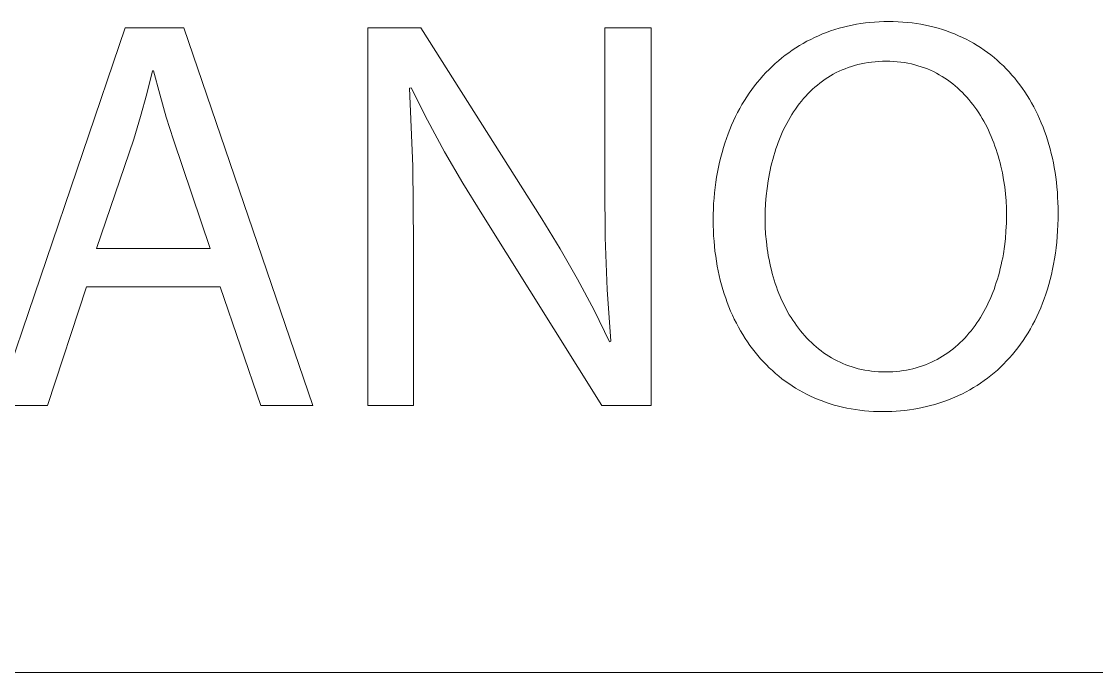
# Model space of a CAD drawing. Header units: millimetres. Extents: x 0 to 5466, y 0 to 3819.
# Drawn here: x 4196.7 to 4301.7, y 0 to 63.5 of the extents above; entities that cross this region are included whole.
import ezdxf

# ---------------------------------------------------------------- set-up
doc = ezdxf.new("R2010")
doc.units = ezdxf.units.MM
doc.header["$MEASUREMENT"] = 0
doc.layers.add('Domyślny', color=7, linetype='Continuous', true_color=0x000000)

msp = doc.modelspace()

# ---------------------------------------------------------------- linework, layer by layer
at = {"layer": 'Domyślny', "color": 18, "lineweight": 15, "true_color": 0x000000}
for p, q in [((4276.95, 62.98), (4277.37, 63.09)), ((4277.37, 63.09), (4277.8, 63.18)), ((4277.8, 63.18), (4278.23, 63.26)), ((4278.23, 63.26), (4278.66, 63.33)), ((4278.66, 63.33), (4279.1, 63.39)), ((4279.1, 63.39), (4279.55, 63.44)), ((4279.55, 63.44), (4279.99, 63.48)), ((4279.99, 63.48), (4280.45, 63.51)), ((4280.45, 63.51), (4280.9, 63.53)), ((4280.9, 63.53), (4281.36, 63.53)), ((4281.36, 63.53), (4281.83, 63.53)), ((4281.83, 63.53), (4282.3, 63.51)), ((4282.3, 63.51), (4282.75, 63.48)), ((4282.75, 63.48), (4283.21, 63.44)), ((4283.21, 63.44), (4283.66, 63.39)), ((4283.66, 63.39), (4284.1, 63.33)), ((4284.1, 63.33), (4284.53, 63.26)), ((4284.53, 63.26), (4284.96, 63.18)), ((4284.96, 63.18), (4285.39, 63.09)), ((4285.39, 63.09), (4285.81, 62.98)), ((4194.26, 26.05), (4206.82, 62.93)), ((4206.82, 62.93), (4212.54, 62.93)), ((4212.54, 62.93), (4225.13, 26.05)), ((4230.5, 26.06), (4230.5, 62.91)), ((4230.5, 62.91), (4235.68, 62.91)), ((4235.68, 62.91), (4247.49, 44.26)), ((4253.66, 47.5), (4253.66, 62.91)), ((4253.66, 62.91), (4258.18, 62.91)), ((4258.18, 62.91), (4258.18, 26.06)), ((4273.76, 61.79), (4274.14, 61.98)), ((4274.14, 61.98), (4274.53, 62.15)), ((4274.53, 62.15), (4274.92, 62.32)), ((4274.92, 62.32), (4275.31, 62.47)), ((4275.31, 62.47), (4275.71, 62.61)), ((4275.71, 62.61), (4276.12, 62.75)), ((4276.12, 62.75), (4276.53, 62.87)), ((4276.53, 62.87), (4276.95, 62.98)), ((4285.81, 62.98), (4286.22, 62.87)), ((4286.22, 62.87), (4286.63, 62.75)), ((4286.63, 62.75), (4287.03, 62.61)), ((4287.03, 62.61), (4287.43, 62.47)), ((4287.43, 62.47), (4287.81, 62.32)), ((4287.81, 62.32), (4288.2, 62.15)), ((4288.2, 62.15), (4288.57, 61.98)), ((4288.57, 61.98), (4288.94, 61.8)), ((4271.95, 60.73), (4272.3, 60.96)), ((4272.3, 60.96), (4272.66, 61.18)), ((4272.66, 61.18), (4273.02, 61.4)), ((4273.02, 61.4), (4273.39, 61.6)), ((4273.39, 61.6), (4273.76, 61.79)), ((4288.94, 61.8), (4289.31, 61.61)), ((4289.31, 61.61), (4289.66, 61.41)), ((4289.66, 61.41), (4290.02, 61.2)), ((4290.02, 61.2), (4290.36, 60.98)), ((4290.36, 60.98), (4290.7, 60.75)), ((4270.62, 59.71), (4270.94, 59.98)), ((4270.94, 59.98), (4271.27, 60.24)), ((4271.27, 60.24), (4271.61, 60.49)), ((4271.61, 60.49), (4271.95, 60.73)), ((4290.7, 60.75), (4291.03, 60.51)), ((4291.03, 60.51), (4291.35, 60.27)), ((4291.35, 60.27), (4291.67, 60.01)), ((4291.67, 60.01), (4291.98, 59.75)), ((4269.39, 58.55), (4269.69, 58.85)), ((4269.69, 58.85), (4269.99, 59.15)), ((4269.99, 59.15), (4270.3, 59.43)), ((4270.3, 59.43), (4270.62, 59.71)), ((4276.82, 58.81), (4276.53, 58.68)), ((4277.12, 58.93), (4276.82, 58.81)), ((4277.42, 59.04), (4277.12, 58.93)), ((4277.73, 59.15), (4277.42, 59.04)), ((4278.04, 59.24), (4277.73, 59.15)), ((4278.36, 59.33), (4278.04, 59.24)), ((4278.69, 59.4), (4278.36, 59.33)), ((4279.02, 59.47), (4278.69, 59.4)), ((4279.36, 59.52), (4279.02, 59.47)), ((4279.7, 59.57), (4279.36, 59.52)), ((4280.05, 59.61), (4279.7, 59.57)), ((4280.4, 59.63), (4280.05, 59.61)), ((4280.76, 59.65), (4280.4, 59.63)), ((4281.13, 59.66), (4280.76, 59.65)), ((4281.5, 59.65), (4281.13, 59.66)), ((4281.86, 59.63), (4281.5, 59.65)), ((4282.22, 59.61), (4281.86, 59.63)), ((4282.57, 59.57), (4282.22, 59.61)), ((4282.91, 59.52), (4282.57, 59.57)), ((4283.25, 59.46), (4282.91, 59.52)), ((4283.59, 59.39), (4283.25, 59.46)), ((4283.92, 59.31), (4283.59, 59.39)), ((4284.24, 59.22), (4283.92, 59.31)), ((4284.55, 59.12), (4284.24, 59.22)), ((4284.86, 59.02), (4284.55, 59.12)), ((4285.17, 58.9), (4284.86, 59.02)), ((4285.46, 58.77), (4285.17, 58.9)), ((4291.98, 59.75), (4292.28, 59.48)), ((4292.28, 59.48), (4292.58, 59.2)), ((4292.58, 59.2), (4292.86, 58.91)), ((4292.86, 58.91), (4293.14, 58.61)), ((4209.48, 58.71), (4208.92, 56.47)), ((4209.59, 58.71), (4209.48, 58.71)), ((4210.18, 56.45), (4209.59, 58.71)), ((4268.54, 57.58), (4268.82, 57.91)), ((4268.82, 57.91), (4269.1, 58.24)), ((4269.1, 58.24), (4269.39, 58.55)), ((4275.16, 57.9), (4274.9, 57.72)), ((4275.42, 58.07), (4275.16, 57.9)), ((4275.69, 58.23), (4275.42, 58.07)), ((4275.96, 58.39), (4275.69, 58.23)), ((4276.24, 58.54), (4275.96, 58.39)), ((4276.53, 58.68), (4276.24, 58.54)), ((4285.75, 58.64), (4285.46, 58.77)), ((4286.04, 58.49), (4285.75, 58.64)), ((4286.32, 58.34), (4286.04, 58.49)), ((4286.59, 58.18), (4286.32, 58.34)), ((4286.86, 58.01), (4286.59, 58.18)), ((4287.12, 57.83), (4286.86, 58.01)), ((4287.38, 57.65), (4287.12, 57.83)), ((4293.14, 58.61), (4293.42, 58.3)), ((4293.42, 58.3), (4293.69, 57.99)), ((4293.69, 57.99), (4293.94, 57.67)), ((4234.75, 57.07), (4234.59, 57.02)), ((4234.59, 57.02), (4234.9, 49.41)), ((4236.33, 53.91), (4234.75, 57.07)), ((4267.76, 56.55), (4268.02, 56.9)), ((4268.02, 56.9), (4268.28, 57.25)), ((4268.28, 57.25), (4268.54, 57.58)), ((4273.71, 56.7), (4273.48, 56.48)), ((4273.93, 56.92), (4273.71, 56.7)), ((4274.17, 57.13), (4273.93, 56.92)), ((4274.41, 57.33), (4274.17, 57.13)), ((4274.65, 57.53), (4274.41, 57.33)), ((4274.9, 57.72), (4274.65, 57.53)), ((4287.63, 57.46), (4287.38, 57.65)), ((4287.87, 57.26), (4287.63, 57.46)), ((4288.11, 57.05), (4287.87, 57.26)), ((4288.34, 56.84), (4288.11, 57.05)), ((4288.57, 56.62), (4288.34, 56.84)), ((4293.94, 57.67), (4294.2, 57.34)), ((4294.2, 57.34), (4294.44, 57)), ((4294.44, 57), (4294.68, 56.66)), ((4208.92, 56.47), (4208.31, 54.25)), ((4210.82, 54.2), (4210.18, 56.45)), ((4267.05, 55.43), (4267.28, 55.81)), ((4267.28, 55.81), (4267.52, 56.18)), ((4267.52, 56.18), (4267.76, 56.55)), ((4272.85, 55.76), (4272.65, 55.51)), ((4273.06, 56.01), (4272.85, 55.76)), ((4273.27, 56.25), (4273.06, 56.01)), ((4273.48, 56.48), (4273.27, 56.25)), ((4288.79, 56.39), (4288.57, 56.62)), ((4289, 56.16), (4288.79, 56.39)), ((4289.21, 55.92), (4289, 56.16)), ((4289.41, 55.67), (4289.21, 55.92)), ((4289.61, 55.42), (4289.41, 55.67)), ((4294.68, 56.66), (4294.9, 56.31)), ((4294.9, 56.31), (4295.13, 55.95)), ((4295.13, 55.95), (4295.34, 55.58)), ((4266.42, 54.25), (4266.62, 54.65)), ((4266.62, 54.65), (4266.83, 55.05)), ((4266.83, 55.05), (4267.05, 55.43)), ((4272.09, 54.72), (4271.91, 54.45)), ((4272.27, 54.99), (4272.09, 54.72)), ((4272.46, 55.26), (4272.27, 54.99)), ((4272.65, 55.51), (4272.46, 55.26)), ((4289.8, 55.16), (4289.61, 55.42)), ((4289.99, 54.9), (4289.8, 55.16)), ((4290.17, 54.63), (4289.99, 54.9)), ((4290.34, 54.36), (4290.17, 54.63)), ((4295.34, 55.58), (4295.54, 55.21)), ((4295.54, 55.21), (4295.74, 54.83)), ((4295.74, 54.83), (4295.93, 54.44)), ((4208.31, 54.25), (4207.64, 52.04)), ((4211.52, 51.97), (4210.82, 54.2)), ((4238.01, 50.8), (4236.33, 53.91)), ((4266.03, 53.42), (4266.22, 53.84)), ((4266.22, 53.84), (4266.42, 54.25)), ((4271.42, 53.59), (4271.27, 53.3)), ((4271.58, 53.88), (4271.42, 53.59)), ((4271.74, 54.17), (4271.58, 53.88)), ((4271.91, 54.45), (4271.74, 54.17)), ((4290.51, 54.08), (4290.34, 54.36)), ((4290.67, 53.79), (4290.51, 54.08)), ((4290.83, 53.5), (4290.67, 53.79)), ((4295.93, 54.44), (4296.11, 54.04)), ((4296.11, 54.04), (4296.28, 53.64)), ((4296.28, 53.64), (4296.45, 53.23)), ((4265.53, 52.12), (4265.69, 52.56)), ((4265.69, 52.56), (4265.86, 52.99)), ((4265.86, 52.99), (4266.03, 53.42)), ((4270.98, 52.69), (4270.84, 52.38)), ((4271.12, 53), (4270.98, 52.69)), ((4271.27, 53.3), (4271.12, 53)), ((4290.98, 53.21), (4290.83, 53.5)), ((4291.12, 52.92), (4290.98, 53.21)), ((4291.26, 52.61), (4291.12, 52.92)), ((4291.39, 52.31), (4291.26, 52.61)), ((4296.45, 53.23), (4296.61, 52.82)), ((4296.61, 52.82), (4296.75, 52.4)), ((4207.64, 52.04), (4204.02, 41.38)), ((4215.12, 41.38), (4211.52, 51.97)), ((4265.23, 51.22), (4265.37, 51.67)), ((4265.37, 51.67), (4265.53, 52.12)), ((4270.59, 51.74), (4270.47, 51.42)), ((4270.71, 52.06), (4270.59, 51.74)), ((4270.84, 52.38), (4270.71, 52.06)), ((4291.52, 52), (4291.39, 52.31)), ((4291.64, 51.69), (4291.52, 52)), ((4291.76, 51.37), (4291.64, 51.69)), ((4296.75, 52.4), (4296.89, 51.97)), ((4296.89, 51.97), (4297.02, 51.54)), ((4297.02, 51.54), (4297.15, 51.1)), ((4239.79, 47.75), (4238.01, 50.8)), ((4264.97, 50.29), (4265.1, 50.76)), ((4265.1, 50.76), (4265.23, 51.22)), ((4270.15, 50.42), (4270.05, 50.08)), ((4270.25, 50.76), (4270.15, 50.42)), ((4270.36, 51.09), (4270.25, 50.76)), ((4270.47, 51.42), (4270.36, 51.09)), ((4291.87, 51.05), (4291.76, 51.37)), ((4291.97, 50.73), (4291.87, 51.05)), ((4292.07, 50.41), (4291.97, 50.73)), ((4292.17, 50.08), (4292.07, 50.41)), ((4297.15, 51.1), (4297.26, 50.65)), ((4297.26, 50.65), (4297.36, 50.2)), ((4234.9, 49.41), (4234.97, 41.8)), ((4264.75, 49.33), (4264.86, 49.81)), ((4264.86, 49.81), (4264.97, 50.29)), ((4269.88, 49.39), (4269.8, 49.04)), ((4269.97, 49.74), (4269.88, 49.39)), ((4270.05, 50.08), (4269.97, 49.74)), ((4292.25, 49.75), (4292.17, 50.08)), ((4292.33, 49.42), (4292.25, 49.75)), ((4292.48, 48.75), (4292.33, 49.42)), ((4297.36, 50.2), (4297.46, 49.74)), ((4297.46, 49.74), (4297.55, 49.28)), ((4264.49, 47.84), (4264.57, 48.35)), ((4264.57, 48.35), (4264.65, 48.84)), ((4264.65, 48.84), (4264.75, 49.33)), ((4269.73, 48.69), (4269.6, 47.97)), ((4269.8, 49.04), (4269.73, 48.69)), ((4292.6, 48.07), (4292.48, 48.75)), ((4297.55, 49.28), (4297.63, 48.81)), ((4297.63, 48.81), (4297.7, 48.33)), ((4297.7, 48.33), (4297.76, 47.85)), ((4241.65, 44.75), (4239.79, 47.75)), ((4253.69, 42.44), (4253.66, 47.5)), ((4264.37, 46.82), (4264.42, 47.34)), ((4264.42, 47.34), (4264.49, 47.84)), ((4269.6, 47.97), (4269.5, 47.24)), ((4292.71, 47.39), (4292.6, 48.07)), ((4292.78, 46.71), (4292.71, 47.39)), ((4297.76, 47.85), (4297.81, 47.36)), ((4297.81, 47.36), (4297.85, 46.87)), ((4264.28, 45.77), (4264.32, 46.3)), ((4264.32, 46.3), (4264.37, 46.82)), ((4269.42, 46.51), (4269.36, 45.77)), ((4269.5, 47.24), (4269.42, 46.51)), ((4292.84, 46.02), (4292.78, 46.71)), ((4297.85, 46.87), (4297.88, 46.38)), ((4297.88, 46.38), (4297.91, 45.88)), ((4264.24, 44.69), (4264.26, 45.24)), ((4264.26, 45.24), (4264.28, 45.77)), ((4269.36, 45.77), (4269.33, 45.01)), ((4292.87, 45.33), (4292.84, 46.02)), ((4292.88, 44.64), (4292.87, 45.33)), ((4297.91, 45.88), (4297.92, 45.37)), ((4297.92, 45.37), (4297.93, 44.86)), ((4253.35, 26.06), (4241.65, 44.75)), ((4247.49, 44.26), (4249.3, 41.35)), ((4264.24, 44.15), (4264.24, 44.69)), ((4264.24, 43.63), (4264.24, 44.15)), ((4269.33, 45.01), (4269.31, 44.26)), ((4269.31, 44.26), (4269.33, 43.52)), ((4292.87, 43.86), (4292.88, 44.64)), ((4297.92, 44.27), (4297.9, 43.69)), ((4297.93, 44.86), (4297.92, 44.27)), ((4264.26, 43.11), (4264.24, 43.63)), ((4264.28, 42.6), (4264.26, 43.11)), ((4269.33, 43.52), (4269.36, 42.79)), ((4292.77, 42.33), (4292.83, 43.09)), ((4292.83, 43.09), (4292.87, 43.86)), ((4297.88, 43.11), (4297.84, 42.55)), ((4297.9, 43.69), (4297.88, 43.11)), ((4253.88, 37.39), (4253.69, 42.44)), ((4264.32, 42.1), (4264.28, 42.6)), ((4264.36, 41.6), (4264.32, 42.1)), ((4269.36, 42.79), (4269.43, 42.07)), ((4269.43, 42.07), (4269.47, 41.71)), ((4292.69, 41.58), (4292.77, 42.33)), ((4297.84, 42.55), (4297.79, 41.99)), ((4204.02, 41.38), (4215.12, 41.38)), ((4234.97, 41.8), (4234.97, 26.06)), ((4249.3, 41.35), (4251, 38.38)), ((4264.41, 41.11), (4264.36, 41.6)), ((4264.48, 40.62), (4264.41, 41.11)), ((4269.47, 41.71), (4269.51, 41.36)), ((4269.51, 41.36), (4269.56, 41.01)), ((4269.56, 41.01), (4269.62, 40.65)), ((4292.58, 40.85), (4292.69, 41.58)), ((4297.73, 41.45), (4297.66, 40.91)), ((4297.79, 41.99), (4297.73, 41.45)), ((4264.55, 40.14), (4264.48, 40.62)), ((4264.63, 39.67), (4264.55, 40.14)), ((4269.62, 40.65), (4269.69, 40.31)), ((4269.69, 40.31), (4269.76, 39.96)), ((4269.76, 39.96), (4269.83, 39.62)), ((4292.36, 39.77), (4292.44, 40.13)), ((4292.44, 40.13), (4292.51, 40.48)), ((4292.51, 40.48), (4292.58, 40.85)), ((4297.58, 40.38), (4297.48, 39.86)), ((4297.66, 40.91), (4297.58, 40.38)), ((4264.72, 39.2), (4264.63, 39.67)), ((4264.82, 38.74), (4264.72, 39.2)), ((4269.83, 39.62), (4269.92, 39.28)), ((4269.92, 39.28), (4270, 38.94)), ((4270, 38.94), (4270.1, 38.61)), ((4292.1, 38.72), (4292.19, 39.07)), ((4292.19, 39.07), (4292.28, 39.42)), ((4292.28, 39.42), (4292.36, 39.77)), ((4297.27, 38.85), (4297.15, 38.36)), ((4297.38, 39.35), (4297.27, 38.85)), ((4297.48, 39.86), (4297.38, 39.35)), ((4251, 38.38), (4252.61, 35.36)), ((4264.93, 38.28), (4264.82, 38.74)), ((4265.05, 37.83), (4264.93, 38.28)), ((4265.18, 37.39), (4265.05, 37.83)), ((4270.1, 38.61), (4270.2, 38.28)), ((4270.2, 38.28), (4270.3, 37.95)), ((4270.3, 37.95), (4270.41, 37.63)), ((4291.78, 37.72), (4291.89, 38.05)), ((4291.89, 38.05), (4292, 38.38)), ((4292, 38.38), (4292.1, 38.72)), ((4297.02, 37.87), (4296.88, 37.4)), ((4297.15, 38.36), (4297.02, 37.87)), ((4203.04, 37.65), (4199.21, 26.05)), ((4216.1, 37.65), (4203.04, 37.65)), ((4220.05, 26.05), (4216.1, 37.65)), ((4254.25, 32.35), (4253.88, 37.39)), ((4265.31, 36.95), (4265.18, 37.39)), ((4265.46, 36.52), (4265.31, 36.95)), ((4270.41, 37.63), (4270.53, 37.31)), ((4270.53, 37.31), (4270.65, 37)), ((4270.65, 37), (4270.78, 36.69)), ((4291.28, 36.43), (4291.41, 36.75)), ((4291.41, 36.75), (4291.54, 37.07)), ((4291.54, 37.07), (4291.67, 37.39)), ((4291.67, 37.39), (4291.78, 37.72)), ((4296.73, 36.93), (4296.57, 36.48)), ((4296.88, 37.4), (4296.73, 36.93)), ((4265.61, 36.1), (4265.46, 36.52)), ((4265.77, 35.68), (4265.61, 36.1)), ((4270.78, 36.69), (4270.92, 36.38)), ((4270.92, 36.38), (4271.06, 36.08)), ((4271.06, 36.08), (4271.2, 35.78)), ((4271.2, 35.78), (4271.35, 35.49)), ((4290.84, 35.52), (4290.99, 35.82)), ((4290.99, 35.82), (4291.14, 36.13)), ((4291.14, 36.13), (4291.28, 36.43)), ((4296.41, 36.03), (4296.23, 35.59)), ((4296.57, 36.48), (4296.41, 36.03)), ((4252.61, 35.36), (4254.12, 32.28)), ((4265.94, 35.27), (4265.77, 35.68)), ((4266.12, 34.87), (4265.94, 35.27)), ((4266.3, 34.47), (4266.12, 34.87)), ((4271.35, 35.49), (4271.51, 35.2)), ((4271.51, 35.2), (4271.67, 34.92)), ((4271.67, 34.92), (4271.84, 34.65)), ((4290.18, 34.39), (4290.35, 34.66)), ((4290.35, 34.66), (4290.52, 34.94)), ((4290.52, 34.94), (4290.68, 35.23)), ((4290.68, 35.23), (4290.84, 35.52)), ((4295.85, 34.74), (4295.65, 34.33)), ((4296.04, 35.16), (4295.85, 34.74)), ((4296.23, 35.59), (4296.04, 35.16)), ((4266.5, 34.09), (4266.3, 34.47)), ((4266.7, 33.7), (4266.5, 34.09)), ((4266.91, 33.33), (4266.7, 33.7)), ((4271.84, 34.65), (4272.02, 34.37)), ((4272.02, 34.37), (4272.2, 34.11)), ((4272.2, 34.11), (4272.38, 33.85)), ((4272.38, 33.85), (4272.57, 33.59)), ((4289.62, 33.6), (4289.81, 33.85)), ((4289.81, 33.85), (4290, 34.12)), ((4290, 34.12), (4290.18, 34.39)), ((4295.43, 33.92), (4295.22, 33.53)), ((4295.65, 34.33), (4295.43, 33.92)), ((4267.13, 32.97), (4266.91, 33.33)), ((4267.35, 32.61), (4267.13, 32.97)), ((4267.59, 32.26), (4267.35, 32.61)), ((4272.57, 33.59), (4272.77, 33.34)), ((4272.77, 33.34), (4272.97, 33.1)), ((4272.97, 33.1), (4273.18, 32.86)), ((4273.18, 32.86), (4273.39, 32.63)), ((4273.39, 32.63), (4273.61, 32.41)), ((4288.58, 32.4), (4288.8, 32.63)), ((4288.8, 32.63), (4289.01, 32.86)), ((4289.01, 32.86), (4289.22, 33.1)), ((4289.22, 33.1), (4289.42, 33.34)), ((4289.42, 33.34), (4289.62, 33.6)), ((4294.75, 32.77), (4294.51, 32.4)), ((4294.99, 33.14), (4294.75, 32.77)), ((4295.22, 33.53), (4294.99, 33.14)), ((4254.12, 32.28), (4254.25, 32.35)), ((4267.83, 31.91), (4267.59, 32.26)), ((4268.08, 31.58), (4267.83, 31.91)), ((4268.33, 31.25), (4268.08, 31.58)), ((4273.61, 32.41), (4273.83, 32.19)), ((4273.83, 32.19), (4274.06, 31.98)), ((4274.06, 31.98), (4274.29, 31.78)), ((4274.29, 31.78), (4274.53, 31.58)), ((4274.53, 31.58), (4274.77, 31.39)), ((4287.41, 31.38), (4287.65, 31.57)), ((4287.65, 31.57), (4287.89, 31.77)), ((4287.89, 31.77), (4288.13, 31.97)), ((4288.13, 31.97), (4288.36, 32.19)), ((4288.36, 32.19), (4288.58, 32.4)), ((4294, 31.7), (4293.73, 31.36)), ((4294.26, 32.05), (4294, 31.7)), ((4294.51, 32.4), (4294.26, 32.05)), ((4268.6, 30.93), (4268.33, 31.25)), ((4268.87, 30.62), (4268.6, 30.93)), ((4269.14, 30.32), (4268.87, 30.62)), ((4274.77, 31.39), (4275.02, 31.21)), ((4275.02, 31.21), (4275.28, 31.04)), ((4275.28, 31.04), (4275.54, 30.87)), ((4275.54, 30.87), (4275.8, 30.71)), ((4275.8, 30.71), (4276.07, 30.56)), ((4276.07, 30.56), (4276.35, 30.42)), ((4285.83, 30.41), (4286.1, 30.55)), ((4286.1, 30.55), (4286.38, 30.7)), ((4286.38, 30.7), (4286.64, 30.86)), ((4286.64, 30.86), (4286.9, 31.03)), ((4286.9, 31.03), (4287.16, 31.2)), ((4287.16, 31.2), (4287.41, 31.38)), ((4293.18, 30.71), (4292.89, 30.4)), ((4293.46, 31.03), (4293.18, 30.71)), ((4293.73, 31.36), (4293.46, 31.03)), ((4269.43, 30.02), (4269.14, 30.32)), ((4269.72, 29.73), (4269.43, 30.02)), ((4270.02, 29.46), (4269.72, 29.73)), ((4270.32, 29.19), (4270.02, 29.46)), ((4276.35, 30.42), (4276.63, 30.28)), ((4276.63, 30.28), (4276.91, 30.16)), ((4276.91, 30.16), (4277.2, 30.04)), ((4277.2, 30.04), (4277.5, 29.93)), ((4277.5, 29.93), (4277.8, 29.83)), ((4277.8, 29.83), (4278.1, 29.73)), ((4278.1, 29.73), (4278.41, 29.65)), ((4278.41, 29.65), (4278.73, 29.58)), ((4278.73, 29.58), (4279.05, 29.51)), ((4279.05, 29.51), (4279.37, 29.46)), ((4279.37, 29.46), (4279.7, 29.41)), ((4279.7, 29.41), (4280.04, 29.38)), ((4282.11, 29.38), (4282.45, 29.41)), ((4282.45, 29.41), (4282.78, 29.46)), ((4282.78, 29.46), (4283.11, 29.51)), ((4283.11, 29.51), (4283.43, 29.58)), ((4283.43, 29.58), (4283.75, 29.65)), ((4283.75, 29.65), (4284.06, 29.73)), ((4284.06, 29.73), (4284.37, 29.82)), ((4284.37, 29.82), (4284.67, 29.92)), ((4284.67, 29.92), (4284.97, 30.03)), ((4284.97, 30.03), (4285.26, 30.15)), ((4285.26, 30.15), (4285.55, 30.27)), ((4285.55, 30.27), (4285.83, 30.41)), ((4291.99, 29.52), (4291.67, 29.25)), ((4292.3, 29.81), (4291.99, 29.52)), ((4292.6, 30.1), (4292.3, 29.81)), ((4292.89, 30.4), (4292.6, 30.1)), ((4270.64, 28.93), (4270.32, 29.19)), ((4270.95, 28.67), (4270.64, 28.93)), ((4271.28, 28.43), (4270.95, 28.67)), ((4271.61, 28.19), (4271.28, 28.43)), ((4280.04, 29.38), (4280.38, 29.35)), ((4280.38, 29.35), (4280.72, 29.34)), ((4280.72, 29.34), (4281.07, 29.33)), ((4281.07, 29.33), (4281.42, 29.34)), ((4281.42, 29.34), (4281.77, 29.35)), ((4281.77, 29.35), (4282.11, 29.38)), ((4290.69, 28.49), (4290.35, 28.25)), ((4291.02, 28.73), (4290.69, 28.49)), ((4291.35, 28.99), (4291.02, 28.73)), ((4291.67, 29.25), (4291.35, 28.99)), ((4271.95, 27.97), (4271.61, 28.19)), ((4272.29, 27.75), (4271.95, 27.97)), ((4272.64, 27.54), (4272.29, 27.75)), ((4273, 27.35), (4272.64, 27.54)), ((4273.36, 27.16), (4273, 27.35)), ((4288.94, 27.4), (4288.57, 27.21)), ((4289.3, 27.6), (4288.94, 27.4)), ((4289.66, 27.81), (4289.3, 27.6)), ((4290.01, 28.02), (4289.66, 27.81)), ((4290.35, 28.25), (4290.01, 28.02)), ((4273.73, 26.98), (4273.36, 27.16)), ((4274.1, 26.81), (4273.73, 26.98)), ((4274.48, 26.65), (4274.1, 26.81)), ((4274.87, 26.5), (4274.48, 26.65)), ((4275.26, 26.36), (4274.87, 26.5)), ((4275.65, 26.23), (4275.26, 26.36)), ((4286.27, 26.28), (4285.87, 26.16)), ((4286.67, 26.41), (4286.27, 26.28)), ((4287.06, 26.55), (4286.67, 26.41)), ((4287.44, 26.7), (4287.06, 26.55)), ((4287.83, 26.86), (4287.44, 26.7)), ((4288.2, 27.03), (4287.83, 26.86)), ((4288.57, 27.21), (4288.2, 27.03)), ((4199.21, 26.05), (4194.26, 26.05)), ((4225.13, 26.05), (4220.05, 26.05)), ((4234.97, 26.06), (4230.5, 26.06)), ((4258.18, 26.06), (4253.35, 26.06)), ((4276.06, 26.1), (4275.65, 26.23)), ((4276.46, 25.99), (4276.06, 26.1)), ((4276.87, 25.89), (4276.46, 25.99)), ((4277.29, 25.8), (4276.87, 25.89)), ((4277.71, 25.72), (4277.29, 25.8)), ((4278.14, 25.65), (4277.71, 25.72)), ((4278.57, 25.59), (4278.14, 25.65)), ((4279.01, 25.54), (4278.57, 25.59)), ((4279.45, 25.51), (4279.01, 25.54)), ((4279.89, 25.48), (4279.45, 25.51)), ((4280.34, 25.46), (4279.89, 25.48)), ((4280.8, 25.46), (4280.34, 25.46)), ((4281.24, 25.46), (4280.8, 25.46)), ((4281.68, 25.48), (4281.24, 25.46)), ((4282.11, 25.5), (4281.68, 25.48)), ((4282.54, 25.54), (4282.11, 25.5)), ((4282.97, 25.58), (4282.54, 25.54)), ((4283.4, 25.63), (4282.97, 25.58)), ((4283.82, 25.7), (4283.4, 25.63)), ((4284.24, 25.77), (4283.82, 25.7)), ((4284.65, 25.85), (4284.24, 25.77)), ((4285.06, 25.95), (4284.65, 25.85)), ((4285.47, 26.05), (4285.06, 25.95)), ((4285.87, 26.16), (4285.47, 26.05)), ((5460.42, 0), (0, 0)), ((5460.42, 0), (3400.11, 0))]:
    msp.add_line(p, q, dxfattribs=at)

doc.saveas('drawing.dxf')
